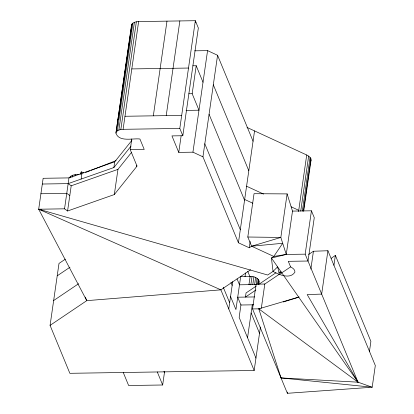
<?xml version="1.0" encoding="UTF-8"?>
<svg xmlns="http://www.w3.org/2000/svg" width="414" height="414" viewBox="0 0 414 414"><rect width="100%" height="100%" fill="white"/><g stroke="black" fill="none" stroke-linecap="round" stroke-linejoin="round"><path stroke-width="0.62" d="M131.781 138.938L130.234 149.651L137.034 166.117L114.321 194.559L67.575 211L64.532 208.822L68.988 177.896L114.704 161.822L131.869 140.393M70.737 177.404L70.923 176.131L72.812 175.21L75.188 174.63L79.027 174.522M260.437 326.956L254.165 370.478L69.857 373.309L50.073 325.383L59 263.439L65.381 259.138M67.575 211L71.208 185.798L117.954 169.362L131.497 152.456M72.538 177.114L72.812 175.21M75.006 175.898L75.188 174.63M80.595 174.134L80.87 172.224L81.413 171.857L83.742 172.933M81.046 174.403L81.413 171.857M81.134 179.065L81.956 173.337M130.234 149.651L144.222 149.433L139.922 139.016C133.292 138.017 118.937 142.457 115.941 133.117L131.466 25.373C132.149 22.273 135.958 21.704 138.623 21.569L195.33 20.7L198.342 27.992L182.817 135.735L171.95 135.901L178.755 152.393L192.934 152.176L202.938 156.823L238.423 242.78L249.264 247.784L251.603 246.211L280.837 237.434L287.109 193.907L254.046 193.695L247.805 237.015L251.603 246.211L273.768 256.442L286.255 254.429L305.18 254.16L358.032 382.179L372.191 387.225L375.312 365.546L327.914 250.734L313.434 251.246L308.616 254.491M115.941 133.117L131.869 24.167M132.014 24.012L118.368 118.709L117.819 120.065M116.344 131.906L117.348 130.86L132.873 23.117M117.348 130.86L118.88 130.043L134.405 22.304M42.316 184.023L68.165 183.625L113.876 167.551L114.704 161.822M118.88 130.043L120.841 129.515L136.366 21.776M120.841 129.515L123.098 129.313L138.623 21.569M114.321 194.559L117.954 169.362M136.63 166.718L136.811 165.46M153.33 115.832L166.977 21.135M166.216 115.63L179.862 20.938M182.817 135.735L179.805 128.443L195.33 20.7L195.838 22.553M178.755 152.393L181.141 135.854M186.093 110.398L198.984 110.196L192.174 93.709L196.205 65.733L192.898 65.785M192.934 152.176L207.569 50.627L194.678 50.824M123.258 372.486L128.635 385.512L162.661 384.989L164.632 371.327M202.938 156.823L217.573 55.279L207.569 50.627M228.766 308.953L232.704 281.618M238.423 242.78L254.543 130.907M240.984 304.694L239.152 317.398L255.95 358.089M245.016 276.738L245.564 272.929M249.264 247.784L250.185 241.414M252.033 276.511L250.139 276.402L248.949 284.661L250.843 284.77L252.033 276.511C255.992 276.728 260.867 279.792 258.559 284.392M252.804 284.496L253.901 276.873M254.62 284.459L255.624 277.473M247.551 337.746L252.312 304.709M299.12 296.962L258.797 308.844L281.023 377.925L372.191 387.225L287.368 393.3L252.54 308.937L256.111 284.159L264.81 284.025L261.332 308.171M256.173 284.615L257.084 278.265M257.451 284.278L258.186 279.196M258.295 284.014L258.843 280.2M258.517 283.44L259.019 281.215M292.501 211.093L311.431 210.798L314.267 217.671L308.016 261.032L288.289 261.312L290.592 266.885C292.6 267.936 295.022 269.519 294.928 272.076C290.369 279.657 278.907 274.72 273.033 271.413L271.434 258.02L286.255 254.429L292.501 211.093L287.109 193.907M298.561 211.57L306.717 154.996L247.008 127.429M300.73 211.104L308.653 156.109L306.717 154.996M302.339 211.114L310.081 157.398L308.653 156.109M303.343 211.223L310.898 158.779L310.081 157.398M303.736 210.943L311.054 160.161L310.898 158.779M305.18 254.16L311.431 210.798M287.368 393.3L287.549 392.027M310.862 269.09L313.434 251.246M327.914 250.734L321.668 294.095L307.188 294.587L357.934 382.112M333.938 265.317L335.371 255.366L331.184 258.362M369.459 351.367L370.892 341.415L335.371 255.366M310.707 161.02L311.054 160.161M113.876 167.551L131.041 146.126M69.645 177.342L70.923 176.131M57.215 275.827L69.976 267.227M53.654 300.543L78.639 283.694M50.073 325.383L86.759 300.652L220.874 289.841L250.667 269.752M256.219 286.09L246.051 292.946L245.455 297.076L255.878 290.048M258.895 284.289L276.024 272.738M264.344 284.34L279.284 274.27M290.587 266.911L279.445 274.42L277.603 266.87L273.033 271.413L267.682 275.02L38.688 209.22L43.144 178.294L68.988 177.896M281.473 272.417L281.049 272.686L281.127 271.915L278.901 272.189L281.768 272.857M85.501 172.54L89.698 170.899M90.894 170.428L116.07 160.596M283.295 301.982L298.608 297.242M251.603 246.211L282.705 243.287L273.768 256.442L271.434 258.02L358.032 382.179L281.023 377.925M131.802 68.921L188.51 68.046M188.867 93.761L192.174 93.709M124.976 116.267L181.689 115.392M123.098 129.313L179.805 128.443M40.914 193.757L66.763 193.359L69.806 195.532M64.532 208.822L38.688 209.22L86.759 300.652L85.289 297.097M250.139 276.402L240.689 276.547L235.928 309.584L230.551 296.564M256.675 284.542L239.499 284.806L237.056 278.891M254.61 296.936L237.714 297.195L240.938 305.009L253.71 304.813M252.54 308.937L260.018 308.823M247.805 237.015L280.837 237.434L286.255 254.429M41.85 209.867L38.688 209.22L220.874 289.841L254.165 370.478M246.573 186.222L263.573 194.068M291.125 206.788L298.742 210.307M244.664 199.46L252.871 203.248M68.165 183.625L71.208 185.798M258.797 308.844L358.032 382.179M217.573 55.279L253.057 141.231M213.319 84.777L248.804 170.734M196.205 65.733L203.015 82.22M209.07 114.28L244.555 200.231M204.816 143.777L240.301 229.734M247.738 271.33L250.025 276.873M251.122 312.968L259.521 333.311M230.924 282.441L232.156 285.427M223.249 287.228L229.661 302.758M163.96 371.415L164.446 372.6M157.289 371.963L162.661 384.989"/></g></svg>
